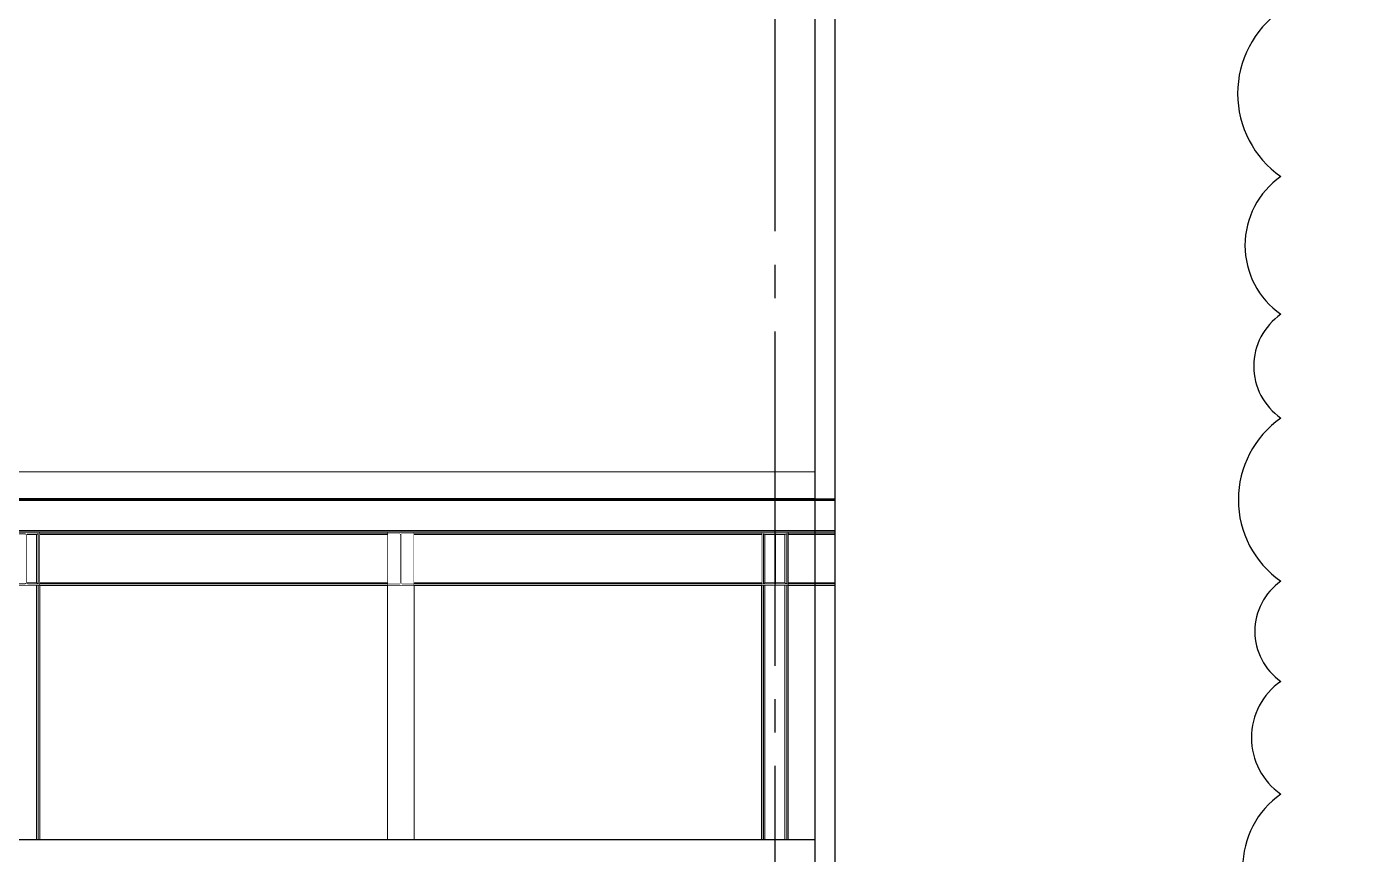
# Model space of a CAD drawing. Extents: x -18489 to 195597, y -1599 to 112111.
# Drawn here: x 22960 to 23951, y 27365 to 27984 of the extents above; entities that cross this region are included whole.
import ezdxf
from ezdxf.xclip import XClip

# ---------------------------------------------------------------- set-up
doc = ezdxf.new("R2010")
doc.units = 0
doc.header["$LTSCALE"] = 100
doc.header["$XCLIPFRAME"] = 2
doc.linetypes.add('188K-SM-07-F10-MECH-CR PIPE-Y2257103$0$X-S-FAB_SL ALL$0$COL-CEN-LIN', pattern=[3.25, 2.5, -0.25, 0.25, -0.25])
doc.linetypes.add('188K-SM-07-F10-MECH-CR PIPE-Y2257103$0$X-S-FAB_SL ALL$0$Wipeout_Contour', pattern=[1, 0, -1])
for name, color, linetype in [('188K-SM-07-F10-MECH-CR PIPE-Y2257103$0$X-S-FAB_SL ALL$0$ASP_1', 1, 'Continuous'), ('188K-SM-07-F10-MECH-CR PIPE-Y2257103$0$X-S-FAB_SL ALL$0$ASP_3', 3, 'Continuous'), ('188K-SM-07-F10-MECH-CR PIPE-Y2257103$0$X-S-FAB_SL ALL$0$CCL', 15, '188K-SM-07-F10-MECH-CR PIPE-Y2257103$0$X-S-FAB_SL ALL$0$COL-CEN-LIN'), ('188K-SM-07-F10-MECH-CR PIPE-Y2257103$0$X-S-FAB_SL ALL$0$Hattch', 7, 'Continuous'), ('188K-SM-07-F10-MECH-CR PIPE-Y2257103$0$X-S-FAB_SL ALL$0$S-BEAM', 7, 'Continuous'), ('188K-SM-07-F10-MECH-CR PIPE-Y2257103$0$X-S-FAB_SL ALL$0$S-COL', 7, 'Continuous'), ('188K-SM-07-F10-MECH-CR PIPE-Y2257103$0$X-S-FAB_SL ALL$0$S-SLAB', 7, 'Continuous'), ('X-N-FAB-L10$0$4', 8, 'Continuous')]:
    doc.layers.add(name, color=color, linetype=linetype)

# ---------------------------------------------------------------- blocks, each defined once
blk = doc.blocks.new('188K-SM-07-F10-MECH-CR PIPE-Y2257103$0$X-S-FAB_SL ALL$0$剖面元素_1337_3', base_point=(23061.26, -8263.06))
at = {"layer": '188K-SM-07-F10-MECH-CR PIPE-Y2257103$0$X-S-FAB_SL ALL$0$S-BEAM', "color": 2, "lineweight": 0}
for p, q in [((46011.26, -6988.06), (46011.26, -6989.36)), ((46031.26, -6988.06), (46011.26, -6988.06)), ((46031.26, -6988.06), (46031.26, -6989.36)), ((46011.26, -7026.76), (46011.26, -7028.06)), ((46031.26, -7028.06), (46011.26, -7028.06)), ((46031.26, -7026.76), (46031.26, -7028.06))]:
    blk.add_line(p, q, dxfattribs=at)
at = {"layer": '188K-SM-07-F10-MECH-CR PIPE-Y2257103$0$X-S-FAB_SL ALL$0$S-BEAM', "color": 2, "lineweight": 0, "flags": 128}
for points in [[(46020.69, -6989.54), (46020.26, -6989.36), (46011.26, -6989.36)], [(46020.69, -6989.54), (46020.86, -6989.96), (46020.86, -7026.16), (46020.69, -7026.59)], [(46021.84, -6989.54), (46021.66, -6989.96), (46021.66, -7026.16), (46021.84, -7026.59)], [(46031.26, -6989.36), (46022.26, -6989.36), (46021.84, -6989.54)], [(46020.69, -7026.59), (46020.26, -7026.76), (46011.26, -7026.76)], [(46021.84, -7026.59), (46022.26, -7026.76), (46031.26, -7026.76)]]:
    blk.add_lwpolyline(points, dxfattribs=at)
blk = doc.blocks.new('188K-SM-07-F10-MECH-CR PIPE-Y2257103$0$X-S-FAB_SL ALL$0$剖面元素_1338_3', base_point=(23061.26, -8263.06))
at = {"layer": '188K-SM-07-F10-MECH-CR PIPE-Y2257103$0$X-S-FAB_SL ALL$0$S-BEAM', "color": 2, "lineweight": 0}
for p, q in [((46291.26, -6988.06), (46291.26, -6989.36)), ((46311.26, -6988.06), (46291.26, -6988.06)), ((46311.26, -6988.06), (46311.26, -6989.36)), ((46291.26, -7026.76), (46291.26, -7028.06)), ((46311.26, -7028.06), (46291.26, -7028.06)), ((46311.26, -7026.76), (46311.26, -7028.06))]:
    blk.add_line(p, q, dxfattribs=at)
at = {"layer": '188K-SM-07-F10-MECH-CR PIPE-Y2257103$0$X-S-FAB_SL ALL$0$S-BEAM', "color": 2, "lineweight": 0, "flags": 128}
for points in [[(46300.69, -6989.54), (46300.26, -6989.36), (46291.26, -6989.36)], [(46300.69, -6989.54), (46300.86, -6989.96), (46300.86, -7026.16), (46300.69, -7026.59)], [(46301.84, -6989.54), (46301.66, -6989.96), (46301.66, -7026.16), (46301.84, -7026.59)], [(46311.26, -6989.36), (46302.26, -6989.36), (46301.84, -6989.54)], [(46300.69, -7026.59), (46300.26, -7026.76), (46291.26, -7026.76)], [(46301.84, -7026.59), (46302.26, -7026.76), (46311.26, -7026.76)]]:
    blk.add_lwpolyline(points, dxfattribs=at)
blk = doc.blocks.new('188K-SM-07-F10-MECH-CR PIPE-Y2257103$0$X-S-FAB_SL ALL$0$剖面元素_1339_3', base_point=(23061.26, -8263.06))
at = {"layer": '188K-SM-07-F10-MECH-CR PIPE-Y2257103$0$X-S-FAB_SL ALL$0$S-BEAM', "color": 2, "lineweight": 0}
for p, q in [((46571.26, -6988.06), (46571.26, -6989.36)), ((46591.26, -6988.06), (46571.26, -6988.06)), ((46591.26, -6988.06), (46591.26, -6989.36)), ((46571.26, -7026.76), (46571.26, -7028.06)), ((46591.26, -7028.06), (46571.26, -7028.06)), ((46591.26, -7026.76), (46591.26, -7028.06))]:
    blk.add_line(p, q, dxfattribs=at)
at = {"layer": '188K-SM-07-F10-MECH-CR PIPE-Y2257103$0$X-S-FAB_SL ALL$0$S-BEAM', "color": 2, "lineweight": 0, "flags": 128}
for points in [[(46580.69, -6989.54), (46580.26, -6989.36), (46571.26, -6989.36)], [(46580.69, -6989.54), (46580.86, -6989.96), (46580.86, -7026.16), (46580.69, -7026.59)], [(46581.84, -6989.54), (46581.66, -6989.96), (46581.66, -7026.16), (46581.84, -7026.59)], [(46591.26, -6989.36), (46582.26, -6989.36), (46581.84, -6989.54)], [(46580.69, -7026.59), (46580.26, -7026.76), (46571.26, -7026.76)], [(46581.84, -7026.59), (46582.26, -7026.76), (46591.26, -7026.76)]]:
    blk.add_lwpolyline(points, dxfattribs=at)
blk = doc.blocks.new('188K-SM-07-F10-MECH-CR PIPE-Y2257103$0$X-S-FAB_SL ALL$0$剖面元素_2081_3', base_point=(23061.26, -8263.06))
at = {"color": 254, "linetype": '188K-SM-07-F10-MECH-CR PIPE-Y2257103$0$X-S-FAB_SL ALL$0$Wipeout_Contour', "lineweight": 0, "ltscale": 188384.78883}
blk.add_wipeout([(46571.26, -7026.76), (46572.46, -7026.76), (46572.46, -6989.36), (46571.26, -6989.36)], dxfattribs=at).dxf.layer = '188K-SM-07-F10-MECH-CR PIPE-Y2257103$0$X-S-FAB_SL ALL$0$Hattch'
at = {"color": 254, "linetype": '188K-SM-07-F10-MECH-CR PIPE-Y2257103$0$X-S-FAB_SL ALL$0$Wipeout_Contour', "lineweight": 0, "ltscale": 188459.151943}
blk.add_wipeout([(46590.06, -6989.36), (46590.06, -7026.76), (46591.26, -7026.76), (46591.26, -6989.36)], dxfattribs=at).dxf.layer = '188K-SM-07-F10-MECH-CR PIPE-Y2257103$0$X-S-FAB_SL ALL$0$Hattch'
at = {"color": 254, "linetype": '188K-SM-07-F10-MECH-CR PIPE-Y2257103$0$X-S-FAB_SL ALL$0$Wipeout_Contour', "lineweight": 0, "ltscale": 188454.147603}
blk.add_wipeout([(46572.46, -7028.06), (46571.26, -7028.06), (46571.26, -7218.06), (46572.46, -7218.06)], dxfattribs=at).dxf.layer = '188K-SM-07-F10-MECH-CR PIPE-Y2257103$0$X-S-FAB_SL ALL$0$Hattch'
at = {"color": 254, "linetype": '188K-SM-07-F10-MECH-CR PIPE-Y2257103$0$X-S-FAB_SL ALL$0$Wipeout_Contour', "lineweight": 0, "ltscale": 188528.483364}
blk.add_wipeout([(46590.06, -7028.06), (46590.06, -7218.06), (46591.26, -7218.06), (46591.26, -7028.06)], dxfattribs=at).dxf.layer = '188K-SM-07-F10-MECH-CR PIPE-Y2257103$0$X-S-FAB_SL ALL$0$Hattch'
at = {"color": 254, "linetype": '188K-SM-07-F10-MECH-CR PIPE-Y2257103$0$X-S-FAB_SL ALL$0$Wipeout_Contour', "lineweight": 0, "ltscale": 188456.434182}
blk.add_wipeout([(46589.89, -7026.76), (46590.06, -7026.76), (46590.06, -6989.36), (46589.89, -6989.36)], dxfattribs=at).dxf.layer = '188K-SM-07-F10-MECH-CR PIPE-Y2257103$0$X-S-FAB_SL ALL$0$Hattch'
at = {"color": 254, "linetype": '188K-SM-07-F10-MECH-CR PIPE-Y2257103$0$X-S-FAB_SL ALL$0$Wipeout_Contour', "lineweight": 0, "ltscale": 188525.766602}
blk.add_wipeout([(46590.06, -7028.06), (46589.89, -7028.06), (46589.89, -7218.06), (46590.06, -7218.06)], dxfattribs=at).dxf.layer = '188K-SM-07-F10-MECH-CR PIPE-Y2257103$0$X-S-FAB_SL ALL$0$Hattch'
at = {"color": 254, "linetype": '188K-SM-07-F10-MECH-CR PIPE-Y2257103$0$X-S-FAB_SL ALL$0$Wipeout_Contour', "lineweight": 0, "ltscale": 188524.481533}
blk.add_wipeout([(46589.41, -7218.06), (46589.89, -7218.06), (46589.89, -7028.06), (46589.41, -7028.06)], dxfattribs=at).dxf.layer = '188K-SM-07-F10-MECH-CR PIPE-Y2257103$0$X-S-FAB_SL ALL$0$Hattch'
at = {"color": 254, "linetype": '188K-SM-07-F10-MECH-CR PIPE-Y2257103$0$X-S-FAB_SL ALL$0$Wipeout_Contour', "lineweight": 0, "ltscale": 376910.403167}
blk.add_wipeout([(46589.42, -6989.54), (46589.41, -6989.54), (46589.41, -7026.58), (46589.42, -7026.59), (46589.84, -7026.76), (46589.89, -7026.76), (46589.89, -6989.36), (46589.84, -6989.36)], dxfattribs=at).dxf.layer = '188K-SM-07-F10-MECH-CR PIPE-Y2257103$0$X-S-FAB_SL ALL$0$Hattch'
at = {"color": 254, "linetype": '188K-SM-07-F10-MECH-CR PIPE-Y2257103$0$X-S-FAB_SL ALL$0$Wipeout_Contour', "lineweight": 0, "ltscale": 188452.921429}
blk.add_wipeout([(46588.76, -7026.16), (46589.41, -7026.58), (46589.41, -6989.54), (46588.76, -6989.96)], dxfattribs=at).dxf.layer = '188K-SM-07-F10-MECH-CR PIPE-Y2257103$0$X-S-FAB_SL ALL$0$Hattch'
at = {"color": 254, "linetype": '188K-SM-07-F10-MECH-CR PIPE-Y2257103$0$X-S-FAB_SL ALL$0$Wipeout_Contour', "lineweight": 0, "ltscale": 188522.255739}
blk.add_wipeout([(46589.41, -7028.06), (46588.76, -7028.06), (46588.76, -7218.06), (46589.41, -7218.06)], dxfattribs=at).dxf.layer = '188K-SM-07-F10-MECH-CR PIPE-Y2257103$0$X-S-FAB_SL ALL$0$Hattch'
at = {"color": 254, "linetype": '188K-SM-07-F10-MECH-CR PIPE-Y2257103$0$X-S-FAB_SL ALL$0$Wipeout_Contour', "lineweight": 0, "ltscale": 188491.31549}
blk.add_wipeout([(46573.76, -7028.06), (46573.76, -7218.06), (46588.76, -7218.06), (46588.76, -7028.06)], dxfattribs=at).dxf.layer = '188K-SM-07-F10-MECH-CR PIPE-Y2257103$0$X-S-FAB_SL ALL$0$Hattch'
at = {"color": 254, "linetype": '188K-SM-07-F10-MECH-CR PIPE-Y2257103$0$X-S-FAB_SL ALL$0$Wipeout_Contour', "lineweight": 0, "ltscale": 188406.345268}
blk.add_wipeout([(46573.76, -6989.96), (46573.76, -7026.16), (46580.86, -7026.16), (46580.86, -6989.96)], dxfattribs=at).dxf.layer = '188K-SM-07-F10-MECH-CR PIPE-Y2257103$0$X-S-FAB_SL ALL$0$Hattch'
at = {"color": 254, "linetype": '188K-SM-07-F10-MECH-CR PIPE-Y2257103$0$X-S-FAB_SL ALL$0$Wipeout_Contour', "lineweight": 0, "ltscale": 188437.593589}
blk.add_wipeout([(46588.76, -6989.96), (46581.66, -6989.96), (46581.66, -7026.16), (46588.76, -7026.16)], dxfattribs=at).dxf.layer = '188K-SM-07-F10-MECH-CR PIPE-Y2257103$0$X-S-FAB_SL ALL$0$Hattch'
at = {"color": 254, "linetype": '188K-SM-07-F10-MECH-CR PIPE-Y2257103$0$X-S-FAB_SL ALL$0$Wipeout_Contour', "lineweight": 0, "ltscale": 188460.375168}
blk.add_wipeout([(46573.11, -7218.06), (46573.76, -7218.06), (46573.76, -7028.06), (46573.11, -7028.06)], dxfattribs=at).dxf.layer = '188K-SM-07-F10-MECH-CR PIPE-Y2257103$0$X-S-FAB_SL ALL$0$Hattch'
at = {"layer": '188K-SM-07-F10-MECH-CR PIPE-Y2257103$0$X-S-FAB_SL ALL$0$S-COL', "color": 8, "lineweight": 0}
for p, q in [((46588.76, -7026.16), (46588.76, -6989.96)), ((46590.06, -7026.76), (46590.06, -6989.36)), ((46591.26, -7026.76), (46591.26, -6989.36)), ((46588.76, -7218.06), (46588.76, -7028.06)), ((46590.06, -7218.06), (46590.06, -7028.06)), ((46591.26, -7218.06), (46591.26, -7028.06))]:
    blk.add_line(p, q, dxfattribs=at)
at = {"color": 254, "linetype": '188K-SM-07-F10-MECH-CR PIPE-Y2257103$0$X-S-FAB_SL ALL$0$Wipeout_Contour', "lineweight": 0, "ltscale": 188391.018089}
blk.add_wipeout([(46573.11, -7026.58), (46573.76, -7026.16), (46573.76, -6989.96), (46573.11, -6989.54)], dxfattribs=at).dxf.layer = '188K-SM-07-F10-MECH-CR PIPE-Y2257103$0$X-S-FAB_SL ALL$0$Hattch'
at = {"color": 254, "linetype": '188K-SM-07-F10-MECH-CR PIPE-Y2257103$0$X-S-FAB_SL ALL$0$Wipeout_Contour', "lineweight": 0, "ltscale": 188458.14939}
blk.add_wipeout([(46572.64, -7028.06), (46572.64, -7218.06), (46573.11, -7218.06), (46573.11, -7028.06)], dxfattribs=at).dxf.layer = '188K-SM-07-F10-MECH-CR PIPE-Y2257103$0$X-S-FAB_SL ALL$0$Hattch'
at = {"color": 254, "linetype": '188K-SM-07-F10-MECH-CR PIPE-Y2257103$0$X-S-FAB_SL ALL$0$Wipeout_Contour', "lineweight": 0, "ltscale": 376777.479038}
blk.add_wipeout([(46572.64, -7026.76), (46572.69, -7026.76), (46573.11, -7026.59), (46573.11, -7026.58), (46573.11, -6989.54), (46573.11, -6989.54), (46572.69, -6989.36), (46572.64, -6989.36)], dxfattribs=at).dxf.layer = '188K-SM-07-F10-MECH-CR PIPE-Y2257103$0$X-S-FAB_SL ALL$0$Hattch'
at = {"color": 254, "linetype": '188K-SM-07-F10-MECH-CR PIPE-Y2257103$0$X-S-FAB_SL ALL$0$Wipeout_Contour', "lineweight": 0, "ltscale": 188456.864339}
blk.add_wipeout([(46572.46, -7218.06), (46572.64, -7218.06), (46572.64, -7028.06), (46572.46, -7028.06)], dxfattribs=at).dxf.layer = '188K-SM-07-F10-MECH-CR PIPE-Y2257103$0$X-S-FAB_SL ALL$0$Hattch'
at = {"color": 254, "linetype": '188K-SM-07-F10-MECH-CR PIPE-Y2257103$0$X-S-FAB_SL ALL$0$Wipeout_Contour', "lineweight": 0, "ltscale": 188387.506567}
blk.add_wipeout([(46572.64, -6989.36), (46572.46, -6989.36), (46572.46, -7026.76), (46572.64, -7026.76)], dxfattribs=at).dxf.layer = '188K-SM-07-F10-MECH-CR PIPE-Y2257103$0$X-S-FAB_SL ALL$0$Hattch'
at = {"layer": '188K-SM-07-F10-MECH-CR PIPE-Y2257103$0$X-S-FAB_SL ALL$0$S-COL', "color": 8, "lineweight": 0}
for p, q in [((46571.26, -7026.76), (46571.26, -6989.36)), ((46572.46, -7026.76), (46572.46, -6989.36)), ((46573.76, -7026.16), (46573.76, -6989.96)), ((46571.26, -7218.06), (46571.26, -7028.06)), ((46572.46, -7218.06), (46572.46, -7028.06)), ((46573.76, -7218.06), (46573.76, -7028.06))]:
    blk.add_line(p, q, dxfattribs=at)
blk = doc.blocks.new('188K-SM-07-F10-MECH-CR PIPE-Y2257103$0$X-S-FAB_SL ALL$0$剖面元素_2083_3', base_point=(23061.26, -8263.06))
at = {"color": 254, "linetype": '188K-SM-07-F10-MECH-CR PIPE-Y2257103$0$X-S-FAB_SL ALL$0$Wipeout_Contour', "lineweight": 0, "ltscale": 186170.025683}
blk.add_wipeout([(46011.26, -6989.36), (46011.26, -7026.76), (46012.46, -7026.76), (46012.46, -6989.36)], dxfattribs=at).dxf.layer = '188K-SM-07-F10-MECH-CR PIPE-Y2257103$0$X-S-FAB_SL ALL$0$Hattch'
at = {"color": 254, "linetype": '188K-SM-07-F10-MECH-CR PIPE-Y2257103$0$X-S-FAB_SL ALL$0$Wipeout_Contour', "lineweight": 0, "ltscale": 186244.368654}
blk.add_wipeout([(46030.06, -6989.36), (46030.06, -7026.76), (46031.26, -7026.76), (46031.26, -6989.36)], dxfattribs=at).dxf.layer = '188K-SM-07-F10-MECH-CR PIPE-Y2257103$0$X-S-FAB_SL ALL$0$Hattch'
at = {"color": 254, "linetype": '188K-SM-07-F10-MECH-CR PIPE-Y2257103$0$X-S-FAB_SL ALL$0$Wipeout_Contour', "lineweight": 0, "ltscale": 186240.209071}
blk.add_wipeout([(46011.26, -7028.06), (46011.26, -7218.06), (46012.46, -7218.06), (46012.46, -7028.06)], dxfattribs=at).dxf.layer = '188K-SM-07-F10-MECH-CR PIPE-Y2257103$0$X-S-FAB_SL ALL$0$Hattch'
at = {"color": 254, "linetype": '188K-SM-07-F10-MECH-CR PIPE-Y2257103$0$X-S-FAB_SL ALL$0$Wipeout_Contour', "lineweight": 0, "ltscale": 186314.524044}
blk.add_wipeout([(46030.06, -7028.06), (46030.06, -7218.06), (46031.26, -7218.06), (46031.26, -7028.06)], dxfattribs=at).dxf.layer = '188K-SM-07-F10-MECH-CR PIPE-Y2257103$0$X-S-FAB_SL ALL$0$Hattch'
at = {"color": 254, "linetype": '188K-SM-07-F10-MECH-CR PIPE-Y2257103$0$X-S-FAB_SL ALL$0$Wipeout_Contour', "lineweight": 0, "ltscale": 186241.651628}
blk.add_wipeout([(46029.89, -7026.76), (46030.06, -7026.76), (46030.06, -6989.36), (46029.89, -6989.36)], dxfattribs=at).dxf.layer = '188K-SM-07-F10-MECH-CR PIPE-Y2257103$0$X-S-FAB_SL ALL$0$Hattch'
at = {"color": 254, "linetype": '188K-SM-07-F10-MECH-CR PIPE-Y2257103$0$X-S-FAB_SL ALL$0$Wipeout_Contour', "lineweight": 0, "ltscale": 186311.808041}
blk.add_wipeout([(46030.06, -7028.06), (46029.89, -7028.06), (46029.89, -7218.06), (46030.06, -7218.06)], dxfattribs=at).dxf.layer = '188K-SM-07-F10-MECH-CR PIPE-Y2257103$0$X-S-FAB_SL ALL$0$Hattch'
at = {"color": 254, "linetype": '188K-SM-07-F10-MECH-CR PIPE-Y2257103$0$X-S-FAB_SL ALL$0$Wipeout_Contour', "lineweight": 0, "ltscale": 372480.838749}
blk.add_wipeout([(46029.41, -7026.58), (46029.42, -7026.59), (46029.84, -7026.76), (46029.89, -7026.76), (46029.89, -6989.36), (46029.84, -6989.36), (46029.42, -6989.54), (46029.41, -6989.54)], dxfattribs=at).dxf.layer = '188K-SM-07-F10-MECH-CR PIPE-Y2257103$0$X-S-FAB_SL ALL$0$Hattch'
at = {"color": 254, "linetype": '188K-SM-07-F10-MECH-CR PIPE-Y2257103$0$X-S-FAB_SL ALL$0$Wipeout_Contour', "lineweight": 0, "ltscale": 186310.523332}
blk.add_wipeout([(46029.41, -7218.06), (46029.89, -7218.06), (46029.89, -7028.06), (46029.41, -7028.06)], dxfattribs=at).dxf.layer = '188K-SM-07-F10-MECH-CR PIPE-Y2257103$0$X-S-FAB_SL ALL$0$Hattch'
at = {"color": 254, "linetype": '188K-SM-07-F10-MECH-CR PIPE-Y2257103$0$X-S-FAB_SL ALL$0$Wipeout_Contour', "lineweight": 0, "ltscale": 186238.139819}
blk.add_wipeout([(46029.41, -6989.54), (46028.76, -6989.96), (46028.76, -7026.16), (46029.41, -7026.58)], dxfattribs=at).dxf.layer = '188K-SM-07-F10-MECH-CR PIPE-Y2257103$0$X-S-FAB_SL ALL$0$Hattch'
at = {"color": 254, "linetype": '188K-SM-07-F10-MECH-CR PIPE-Y2257103$0$X-S-FAB_SL ALL$0$Wipeout_Contour', "lineweight": 0, "ltscale": 186308.29816}
blk.add_wipeout([(46029.41, -7028.06), (46028.76, -7028.06), (46028.76, -7218.06), (46029.41, -7218.06)], dxfattribs=at).dxf.layer = '188K-SM-07-F10-MECH-CR PIPE-Y2257103$0$X-S-FAB_SL ALL$0$Hattch'
at = {"color": 254, "linetype": '188K-SM-07-F10-MECH-CR PIPE-Y2257103$0$X-S-FAB_SL ALL$0$Wipeout_Contour', "lineweight": 0, "ltscale": 186277.366564}
blk.add_wipeout([(46013.76, -7218.06), (46028.76, -7218.06), (46028.76, -7028.06), (46013.76, -7028.06)], dxfattribs=at).dxf.layer = '188K-SM-07-F10-MECH-CR PIPE-Y2257103$0$X-S-FAB_SL ALL$0$Hattch'
at = {"color": 254, "linetype": '188K-SM-07-F10-MECH-CR PIPE-Y2257103$0$X-S-FAB_SL ALL$0$Wipeout_Contour', "lineweight": 0, "ltscale": 186191.576269}
blk.add_wipeout([(46013.76, -6989.96), (46013.76, -7026.16), (46020.86, -7026.16), (46020.86, -6989.96)], dxfattribs=at).dxf.layer = '188K-SM-07-F10-MECH-CR PIPE-Y2257103$0$X-S-FAB_SL ALL$0$Hattch'
at = {"color": 254, "linetype": '188K-SM-07-F10-MECH-CR PIPE-Y2257103$0$X-S-FAB_SL ALL$0$Wipeout_Contour', "lineweight": 0, "ltscale": 186222.816126}
blk.add_wipeout([(46028.76, -6989.96), (46021.66, -6989.96), (46021.66, -7026.16), (46028.76, -7026.16)], dxfattribs=at).dxf.layer = '188K-SM-07-F10-MECH-CR PIPE-Y2257103$0$X-S-FAB_SL ALL$0$Hattch'
at = {"color": 254, "linetype": '188K-SM-07-F10-MECH-CR PIPE-Y2257103$0$X-S-FAB_SL ALL$0$Wipeout_Contour', "lineweight": 0, "ltscale": 186246.434894}
blk.add_wipeout([(46013.76, -7028.06), (46013.11, -7028.06), (46013.11, -7218.06), (46013.76, -7218.06)], dxfattribs=at).dxf.layer = '188K-SM-07-F10-MECH-CR PIPE-Y2257103$0$X-S-FAB_SL ALL$0$Hattch'
at = {"layer": '188K-SM-07-F10-MECH-CR PIPE-Y2257103$0$X-S-FAB_SL ALL$0$S-COL', "color": 8, "lineweight": 0}
for p, q in [((46028.76, -7026.16), (46028.76, -6989.96)), ((46030.06, -7026.76), (46030.06, -6989.36)), ((46031.26, -7026.76), (46031.26, -6989.36)), ((46028.76, -7218.06), (46028.76, -7028.06)), ((46030.06, -7218.06), (46030.06, -7028.06)), ((46031.26, -7218.06), (46031.26, -7028.06))]:
    blk.add_line(p, q, dxfattribs=at)
at = {"color": 254, "linetype": '188K-SM-07-F10-MECH-CR PIPE-Y2257103$0$X-S-FAB_SL ALL$0$Wipeout_Contour', "lineweight": 0, "ltscale": 186176.253246}
blk.add_wipeout([(46013.76, -6989.96), (46013.11, -6989.54), (46013.11, -7026.58), (46013.76, -7026.16)], dxfattribs=at).dxf.layer = '188K-SM-07-F10-MECH-CR PIPE-Y2257103$0$X-S-FAB_SL ALL$0$Hattch'
at = {"color": 254, "linetype": '188K-SM-07-F10-MECH-CR PIPE-Y2257103$0$X-S-FAB_SL ALL$0$Wipeout_Contour', "lineweight": 0, "ltscale": 186244.209738}
blk.add_wipeout([(46012.64, -7218.06), (46013.11, -7218.06), (46013.11, -7028.06), (46012.64, -7028.06)], dxfattribs=at).dxf.layer = '188K-SM-07-F10-MECH-CR PIPE-Y2257103$0$X-S-FAB_SL ALL$0$Hattch'
at = {"color": 254, "linetype": '188K-SM-07-F10-MECH-CR PIPE-Y2257103$0$X-S-FAB_SL ALL$0$Wipeout_Contour', "lineweight": 0, "ltscale": 372347.950604}
blk.add_wipeout([(46012.64, -7026.76), (46012.69, -7026.76), (46013.11, -7026.59), (46013.11, -7026.58), (46013.11, -6989.54), (46013.11, -6989.54), (46012.69, -6989.36), (46012.64, -6989.36)], dxfattribs=at).dxf.layer = '188K-SM-07-F10-MECH-CR PIPE-Y2257103$0$X-S-FAB_SL ALL$0$Hattch'
at = {"color": 254, "linetype": '188K-SM-07-F10-MECH-CR PIPE-Y2257103$0$X-S-FAB_SL ALL$0$Wipeout_Contour', "lineweight": 0, "ltscale": 186172.742683}
blk.add_wipeout([(46012.46, -7026.76), (46012.64, -7026.76), (46012.64, -6989.36), (46012.46, -6989.36)], dxfattribs=at).dxf.layer = '188K-SM-07-F10-MECH-CR PIPE-Y2257103$0$X-S-FAB_SL ALL$0$Hattch'
at = {"color": 254, "linetype": '188K-SM-07-F10-MECH-CR PIPE-Y2257103$0$X-S-FAB_SL ALL$0$Wipeout_Contour', "lineweight": 0, "ltscale": 186242.925047}
blk.add_wipeout([(46012.64, -7028.06), (46012.46, -7028.06), (46012.46, -7218.06), (46012.64, -7218.06)], dxfattribs=at).dxf.layer = '188K-SM-07-F10-MECH-CR PIPE-Y2257103$0$X-S-FAB_SL ALL$0$Hattch'
at = {"layer": '188K-SM-07-F10-MECH-CR PIPE-Y2257103$0$X-S-FAB_SL ALL$0$S-COL', "color": 8, "lineweight": 0}
for p, q in [((46011.26, -7026.76), (46011.26, -6989.36)), ((46012.46, -7026.76), (46012.46, -6989.36)), ((46013.76, -7026.16), (46013.76, -6989.96)), ((46011.26, -7218.06), (46011.26, -7028.06)), ((46012.46, -7218.06), (46012.46, -7028.06)), ((46013.76, -7218.06), (46013.76, -7028.06))]:
    blk.add_line(p, q, dxfattribs=at)
blk = doc.blocks.new('188K-SM-07-F10-MECH-CR PIPE-Y2257103$0$X-S-FAB_SL ALL$0$剖面元素_2084_3', base_point=(23061.26, -8263.06))
at = {"color": 254, "linetype": '188K-SM-07-F10-MECH-CR PIPE-Y2257103$0$X-S-FAB_SL ALL$0$Wipeout_Contour', "lineweight": 0, "ltscale": 374603.518104}
blk.add_wipeout([(46291.26, -7026.76), (46300.26, -7026.76), (46300.69, -7026.59), (46300.86, -7026.16), (46300.86, -6989.96), (46300.69, -6989.54), (46300.26, -6989.36), (46291.26, -6989.36)], dxfattribs=at).dxf.layer = '188K-SM-07-F10-MECH-CR PIPE-Y2257103$0$X-S-FAB_SL ALL$0$Hattch'
at = {"color": 254, "linetype": '188K-SM-07-F10-MECH-CR PIPE-Y2257103$0$X-S-FAB_SL ALL$0$Wipeout_Contour', "lineweight": 0, "ltscale": 187384.263693}
blk.add_wipeout([(46291.26, -7218.06), (46311.26, -7218.06), (46311.26, -7028.06), (46291.26, -7028.06)], dxfattribs=at).dxf.layer = '188K-SM-07-F10-MECH-CR PIPE-Y2257103$0$X-S-FAB_SL ALL$0$Hattch'
at = {"layer": '188K-SM-07-F10-MECH-CR PIPE-Y2257103$0$X-S-FAB_SL ALL$0$S-COL', "color": 8, "lineweight": 0}
for p, q in [((46291.26, -7026.76), (46291.26, -6989.36)), ((46291.26, -7218.06), (46291.26, -7028.06))]:
    blk.add_line(p, q, dxfattribs=at)
at = {"color": 254, "linetype": '188K-SM-07-F10-MECH-CR PIPE-Y2257103$0$X-S-FAB_SL ALL$0$Wipeout_Contour', "lineweight": 0, "ltscale": 374654.516952}
blk.add_wipeout([(46301.66, -7026.16), (46301.84, -7026.59), (46302.26, -7026.76), (46311.26, -7026.76), (46311.26, -6989.36), (46302.26, -6989.36), (46301.84, -6989.54), (46301.66, -6989.96)], dxfattribs=at).dxf.layer = '188K-SM-07-F10-MECH-CR PIPE-Y2257103$0$X-S-FAB_SL ALL$0$Hattch'
at = {"layer": '188K-SM-07-F10-MECH-CR PIPE-Y2257103$0$X-S-FAB_SL ALL$0$S-COL', "color": 8, "lineweight": 0}
for p, q in [((46311.26, -7026.76), (46311.26, -6989.36)), ((46311.26, -7218.06), (46311.26, -7028.06))]:
    blk.add_line(p, q, dxfattribs=at)
blk = doc.blocks.new('188K-SM-07-F10-MECH-CR PIPE-Y2257103$0$X-S-FAB_SL ALL$0$A$C2e9ab586')
at = {"layer": '188K-SM-07-F10-MECH-CR PIPE-Y2257103$0$X-S-FAB_SL ALL$0$S-SLAB', "color": 15, "lineweight": 0}
for p, q in [((-4556.39, 1605), (-10511.39, 1605)), ((-4556.39, 1585), (-10511.39, 1585))]:
    blk.add_line(p, q, dxfattribs=at)
at = {"layer": '188K-SM-07-F10-MECH-CR PIPE-Y2257103$0$X-S-FAB_SL ALL$0$S-BEAM', "lineweight": 0}
for name in ['188K-SM-07-F10-MECH-CR PIPE-Y2257103$0$X-S-FAB_SL ALL$0$剖面元素_1337_3', '188K-SM-07-F10-MECH-CR PIPE-Y2257103$0$X-S-FAB_SL ALL$0$剖面元素_1338_3', '188K-SM-07-F10-MECH-CR PIPE-Y2257103$0$X-S-FAB_SL ALL$0$剖面元素_1339_3']:
    blk.add_blockref(name, (-28106.39, 285), dxfattribs=at)
at = {"layer": '188K-SM-07-F10-MECH-CR PIPE-Y2257103$0$X-S-FAB_SL ALL$0$S-COL', "lineweight": 0}
for name in ['188K-SM-07-F10-MECH-CR PIPE-Y2257103$0$X-S-FAB_SL ALL$0$剖面元素_2083_3', '188K-SM-07-F10-MECH-CR PIPE-Y2257103$0$X-S-FAB_SL ALL$0$剖面元素_2084_3', '188K-SM-07-F10-MECH-CR PIPE-Y2257103$0$X-S-FAB_SL ALL$0$剖面元素_2081_3']:
    blk.add_blockref(name, (-28106.39, 285), dxfattribs=at)
at = {"color": 254, "linetype": '188K-SM-07-F10-MECH-CR PIPE-Y2257103$0$X-S-FAB_SL ALL$0$Wipeout_Contour', "lineweight": 0, "ltscale": 187476.253065}
blk.add_wipeout([(-5846.89, 1583.7), (-3791.39, 1583.7), (-3791.39, 1583.91), (-5846.89, 1583.91)], dxfattribs=at).dxf.layer = '188K-SM-07-F10-MECH-CR PIPE-Y2257103$0$X-S-FAB_SL ALL$0$Hattch'
at = {"color": 254, "linetype": '188K-SM-07-F10-MECH-CR PIPE-Y2257103$0$X-S-FAB_SL ALL$0$Wipeout_Contour', "lineweight": 0, "ltscale": 187476.163869}
blk.add_wipeout([(-5846.89, 1583.91), (-3791.39, 1583.91), (-3791.39, 1584), (-5846.89, 1584)], dxfattribs=at).dxf.layer = '188K-SM-07-F10-MECH-CR PIPE-Y2257103$0$X-S-FAB_SL ALL$0$Hattch'
at = {"color": 254, "linetype": '188K-SM-07-F10-MECH-CR PIPE-Y2257103$0$X-S-FAB_SL ALL$0$Wipeout_Contour', "lineweight": 0, "ltscale": 186214.084782}
blk.add_wipeout([(-5145.39, 1558.7), (-5145.81, 1558.52), (-5138.23, 1558.52), (-5137.81, 1558.7)], dxfattribs=at).dxf.layer = '188K-SM-07-F10-MECH-CR PIPE-Y2257103$0$X-S-FAB_SL ALL$0$Hattch'
at = {"color": 254, "linetype": '188K-SM-07-F10-MECH-CR PIPE-Y2257103$0$X-S-FAB_SL ALL$0$Wipeout_Contour', "lineweight": 0, "ltscale": 187857.128781}
blk.add_wipeout([(-4856.39, 1558.7), (-4856.39, 1558.52), (-4596.39, 1558.52), (-4596.39, 1558.7)], dxfattribs=at).dxf.layer = '188K-SM-07-F10-MECH-CR PIPE-Y2257103$0$X-S-FAB_SL ALL$0$Hattch'
at = {"color": 254, "linetype": '188K-SM-07-F10-MECH-CR PIPE-Y2257103$0$X-S-FAB_SL ALL$0$Wipeout_Contour', "lineweight": 0, "ltscale": 186236.498065}
blk.add_wipeout([(-5138.23, 1521.48), (-5145.81, 1521.48), (-5145.39, 1521.3), (-5137.81, 1521.3)], dxfattribs=at).dxf.layer = '188K-SM-07-F10-MECH-CR PIPE-Y2257103$0$X-S-FAB_SL ALL$0$Hattch'
at = {"color": 254, "linetype": '188K-SM-07-F10-MECH-CR PIPE-Y2257103$0$X-S-FAB_SL ALL$0$Wipeout_Contour', "lineweight": 0, "ltscale": 188451.144478}
blk.add_wipeout([(-4585.81, 1521.48), (-4585.39, 1521.3), (-4577.81, 1521.3), (-4578.23, 1521.48)], dxfattribs=at).dxf.layer = '188K-SM-07-F10-MECH-CR PIPE-Y2257103$0$X-S-FAB_SL ALL$0$Hattch'
at = {"layer": '188K-SM-07-F10-MECH-CR PIPE-Y2257103$0$X-S-FAB_SL ALL$0$ASP_1'}
for p, q in [((-4556.39, 1584.8), (-5846.89, 1584.8)), ((-5846.89, 1584), (-4556.39, 1583.7))]:
    blk.add_line(p, q, dxfattribs=at)
at = {"layer": '188K-SM-07-F10-MECH-CR PIPE-Y2257103$0$X-S-FAB_SL ALL$0$ASP_3'}
for p, q in [((-4541.39, 1585), (-4541.39, 2180)), ((-4556.39, 1585), (-4556.39, 2025))]:
    blk.add_line(p, q, dxfattribs=at)
at = {"layer": '188K-SM-07-F10-MECH-CR PIPE-Y2257103$0$X-S-FAB_SL ALL$0$S-BEAM', "color": 8, "lineweight": 0}
for p, q in [((-5846.89, 1584.8), (-4541.39, 1584.8)), ((-5846.89, 1584), (-4541.39, 1584)), ((-5846.89, 1583.7), (-4541.39, 1583.7))]:
    blk.add_line(p, q, dxfattribs=at)
at = {"color": 254, "linetype": '188K-SM-07-F10-MECH-CR PIPE-Y2257103$0$X-S-FAB_SL ALL$0$Wipeout_Contour', "lineweight": 0, "ltscale": 232769.169599}
blk.add_wipeout([(-5138.89, 1558.1), (-5138.24, 1558.52), (-5138.23, 1558.52), (-5145.81, 1558.52), (-5145.99, 1558.1)], dxfattribs=at).dxf.layer = '188K-SM-07-F10-MECH-CR PIPE-Y2257103$0$X-S-FAB_SL ALL$0$Hattch'
at = {"color": 254, "linetype": '188K-SM-07-F10-MECH-CR PIPE-Y2257103$0$X-S-FAB_SL ALL$0$Wipeout_Contour', "lineweight": 0, "ltscale": 187857.307378}
blk.add_wipeout([(-4856.39, 1558.1), (-4596.39, 1558.1), (-4596.39, 1558.52), (-4856.39, 1558.52)], dxfattribs=at).dxf.layer = '188K-SM-07-F10-MECH-CR PIPE-Y2257103$0$X-S-FAB_SL ALL$0$Hattch'
at = {"color": 254, "linetype": '188K-SM-07-F10-MECH-CR PIPE-Y2257103$0$X-S-FAB_SL ALL$0$Wipeout_Contour', "lineweight": 0, "ltscale": 232796.944996}
blk.add_wipeout([(-5138.24, 1521.48), (-5138.89, 1521.9), (-5145.99, 1521.9), (-5145.81, 1521.48), (-5138.23, 1521.48)], dxfattribs=at).dxf.layer = '188K-SM-07-F10-MECH-CR PIPE-Y2257103$0$X-S-FAB_SL ALL$0$Hattch'
at = {"color": 254, "linetype": '188K-SM-07-F10-MECH-CR PIPE-Y2257103$0$X-S-FAB_SL ALL$0$Wipeout_Contour', "lineweight": 0, "ltscale": 235565.254825}
blk.add_wipeout([(-4578.24, 1521.48), (-4578.89, 1521.9), (-4585.99, 1521.9), (-4585.81, 1521.48), (-4578.23, 1521.48)], dxfattribs=at).dxf.layer = '188K-SM-07-F10-MECH-CR PIPE-Y2257103$0$X-S-FAB_SL ALL$0$Hattch'
at = {"layer": '188K-SM-07-F10-MECH-CR PIPE-Y2257103$0$X-S-FAB_SL ALL$0$S-BEAM', "color": 8, "lineweight": 0}
for p, q in [((-4578.24, 1521.48), (-4578.89, 1521.9)), ((-4577.81, 1521.3), (-4578.23, 1521.48)), ((-4541.39, 1521.9), (-4576.39, 1521.9)), ((-4541.39, 1521.3), (-4576.39, 1521.3)), ((-4541.39, 1520), (-4576.39, 1520))]:
    blk.add_line(p, q, dxfattribs=at)
at = {"color": 254, "linetype": '188K-SM-07-F10-MECH-CR PIPE-Y2257103$0$X-S-FAB_SL ALL$0$Wipeout_Contour', "lineweight": 0, "ltscale": 187868.236832}
blk.add_wipeout([(-4596.39, 1558.1), (-4856.39, 1558.1), (-4856.39, 1521.9), (-4596.39, 1521.9)], dxfattribs=at).dxf.layer = '188K-SM-07-F10-MECH-CR PIPE-Y2257103$0$X-S-FAB_SL ALL$0$Hattch'
at = {"color": 254, "linetype": '188K-SM-07-F10-MECH-CR PIPE-Y2257103$0$X-S-FAB_SL ALL$0$Wipeout_Contour', "lineweight": 0, "ltscale": 186772.469649}
blk.add_wipeout([(-4876.39, 1520), (-4876.39, 1521.3), (-5136.39, 1521.3), (-5136.39, 1520)], dxfattribs=at).dxf.layer = '188K-SM-07-F10-MECH-CR PIPE-Y2257103$0$X-S-FAB_SL ALL$0$Hattch'
at = {"color": 254, "linetype": '188K-SM-07-F10-MECH-CR PIPE-Y2257103$0$X-S-FAB_SL ALL$0$Wipeout_Contour', "lineweight": 0, "ltscale": 187856.689566}
blk.add_wipeout([(-4596.39, 1558.7), (-4596.39, 1560), (-4856.39, 1560), (-4856.39, 1558.7)], dxfattribs=at).dxf.layer = '188K-SM-07-F10-MECH-CR PIPE-Y2257103$0$X-S-FAB_SL ALL$0$Hattch'
at = {"color": 254, "linetype": '188K-SM-07-F10-MECH-CR PIPE-Y2257103$0$X-S-FAB_SL ALL$0$Wipeout_Contour', "lineweight": 0, "ltscale": 186772.025442}
blk.add_wipeout([(-4876.39, 1521.48), (-5136.39, 1521.48), (-5136.39, 1521.3), (-4876.39, 1521.3)], dxfattribs=at).dxf.layer = '188K-SM-07-F10-MECH-CR PIPE-Y2257103$0$X-S-FAB_SL ALL$0$Hattch'
at = {"color": 254, "linetype": '188K-SM-07-F10-MECH-CR PIPE-Y2257103$0$X-S-FAB_SL ALL$0$Wipeout_Contour', "lineweight": 0, "ltscale": 187879.16671}
blk.add_wipeout([(-4856.39, 1521.48), (-4596.39, 1521.48), (-4596.39, 1521.9), (-4856.39, 1521.9)], dxfattribs=at).dxf.layer = '188K-SM-07-F10-MECH-CR PIPE-Y2257103$0$X-S-FAB_SL ALL$0$Hattch'
at = {"color": 254, "linetype": '188K-SM-07-F10-MECH-CR PIPE-Y2257103$0$X-S-FAB_SL ALL$0$Wipeout_Contour', "lineweight": 0, "ltscale": 235489.666999}
blk.add_wipeout([(-4594.54, 1558.52), (-4594.54, 1558.52), (-4593.89, 1558.1), (-4586.79, 1558.1), (-4586.96, 1558.52)], dxfattribs=at).dxf.layer = '188K-SM-07-F10-MECH-CR PIPE-Y2257103$0$X-S-FAB_SL ALL$0$Hattch'
at = {"color": 254, "linetype": '188K-SM-07-F10-MECH-CR PIPE-Y2257103$0$X-S-FAB_SL ALL$0$Wipeout_Contour', "lineweight": 0, "ltscale": 186771.844863}
blk.add_wipeout([(-5136.39, 1521.9), (-5136.39, 1521.48), (-4876.39, 1521.48), (-4876.39, 1521.9)], dxfattribs=at).dxf.layer = '188K-SM-07-F10-MECH-CR PIPE-Y2257103$0$X-S-FAB_SL ALL$0$Hattch'
at = {"color": 254, "linetype": '188K-SM-07-F10-MECH-CR PIPE-Y2257103$0$X-S-FAB_SL ALL$0$Wipeout_Contour', "lineweight": 0, "ltscale": 187879.346226}
blk.add_wipeout([(-4856.39, 1521.48), (-4856.39, 1521.3), (-4596.39, 1521.3), (-4596.39, 1521.48)], dxfattribs=at).dxf.layer = '188K-SM-07-F10-MECH-CR PIPE-Y2257103$0$X-S-FAB_SL ALL$0$Hattch'
at = {"color": 254, "linetype": '188K-SM-07-F10-MECH-CR PIPE-Y2257103$0$X-S-FAB_SL ALL$0$Wipeout_Contour', "lineweight": 0, "ltscale": 186760.850177}
blk.add_wipeout([(-5136.39, 1558.1), (-5136.39, 1521.9), (-4876.39, 1521.9), (-4876.39, 1558.1)], dxfattribs=at).dxf.layer = '188K-SM-07-F10-MECH-CR PIPE-Y2257103$0$X-S-FAB_SL ALL$0$Hattch'
at = {"color": 254, "linetype": '188K-SM-07-F10-MECH-CR PIPE-Y2257103$0$X-S-FAB_SL ALL$0$Wipeout_Contour', "lineweight": 0, "ltscale": 188392.793603}
blk.add_wipeout([(-4594.96, 1558.7), (-4594.54, 1558.52), (-4586.96, 1558.52), (-4587.39, 1558.7)], dxfattribs=at).dxf.layer = '188K-SM-07-F10-MECH-CR PIPE-Y2257103$0$X-S-FAB_SL ALL$0$Hattch'
at = {"color": 254, "linetype": '188K-SM-07-F10-MECH-CR PIPE-Y2257103$0$X-S-FAB_SL ALL$0$Wipeout_Contour', "lineweight": 0, "ltscale": 187879.78781}
blk.add_wipeout([(-4596.39, 1520), (-4596.39, 1521.3), (-4856.39, 1521.3), (-4856.39, 1520)], dxfattribs=at).dxf.layer = '188K-SM-07-F10-MECH-CR PIPE-Y2257103$0$X-S-FAB_SL ALL$0$Hattch'
at = {"layer": '188K-SM-07-F10-MECH-CR PIPE-Y2257103$0$X-S-FAB_SL ALL$0$S-BEAM', "color": 8, "lineweight": 0}
for p, q in [((-4856.39, 1560), (-4596.39, 1560)), ((-4596.39, 1558.7), (-4856.39, 1558.7)), ((-4596.39, 1558.1), (-4856.39, 1558.1)), ((-4594.54, 1558.52), (-4594.96, 1558.7)), ((-4594.54, 1558.52), (-4593.89, 1558.1)), ((-5138.89, 1521.9), (-5145.99, 1521.9)), ((-5138.24, 1521.48), (-5138.89, 1521.9)), ((-5137.81, 1521.3), (-5138.23, 1521.48)), ((-4876.39, 1521.9), (-5136.39, 1521.9)), ((-4876.39, 1521.3), (-5136.39, 1521.3)), ((-4876.39, 1520), (-5136.39, 1520))]:
    blk.add_line(p, q, dxfattribs=at)
at = {"color": 254, "linetype": '188K-SM-07-F10-MECH-CR PIPE-Y2257103$0$X-S-FAB_SL ALL$0$Wipeout_Contour', "lineweight": 0, "ltscale": 186749.855913}
blk.add_wipeout([(-5136.39, 1558.52), (-5136.39, 1558.1), (-4876.39, 1558.1), (-4876.39, 1558.52)], dxfattribs=at).dxf.layer = '188K-SM-07-F10-MECH-CR PIPE-Y2257103$0$X-S-FAB_SL ALL$0$Hattch'
at = {"color": 254, "linetype": '188K-SM-07-F10-MECH-CR PIPE-Y2257103$0$X-S-FAB_SL ALL$0$Wipeout_Contour', "lineweight": 0, "ltscale": 188428.994623}
blk.add_wipeout([(-4585.81, 1558.52), (-4578.23, 1558.52), (-4577.81, 1558.7), (-4585.39, 1558.7)], dxfattribs=at).dxf.layer = '188K-SM-07-F10-MECH-CR PIPE-Y2257103$0$X-S-FAB_SL ALL$0$Hattch'
at = {"color": 254, "linetype": '188K-SM-07-F10-MECH-CR PIPE-Y2257103$0$X-S-FAB_SL ALL$0$Wipeout_Contour', "lineweight": 0, "ltscale": 235517.121584}
blk.add_wipeout([(-4593.89, 1521.9), (-4594.54, 1521.48), (-4594.54, 1521.48), (-4586.96, 1521.48), (-4586.79, 1521.9)], dxfattribs=at).dxf.layer = '188K-SM-07-F10-MECH-CR PIPE-Y2257103$0$X-S-FAB_SL ALL$0$Hattch'
at = {"color": 254, "linetype": '188K-SM-07-F10-MECH-CR PIPE-Y2257103$0$X-S-FAB_SL ALL$0$Wipeout_Contour', "lineweight": 0, "ltscale": 186749.676256}
blk.add_wipeout([(-5136.39, 1558.52), (-4876.39, 1558.52), (-4876.39, 1558.7), (-5136.39, 1558.7)], dxfattribs=at).dxf.layer = '188K-SM-07-F10-MECH-CR PIPE-Y2257103$0$X-S-FAB_SL ALL$0$Hattch'
at = {"color": 254, "linetype": '188K-SM-07-F10-MECH-CR PIPE-Y2257103$0$X-S-FAB_SL ALL$0$Wipeout_Contour', "lineweight": 0, "ltscale": 235537.805876}
blk.add_wipeout([(-4578.89, 1558.1), (-4578.24, 1558.52), (-4578.23, 1558.52), (-4585.81, 1558.52), (-4585.99, 1558.1)], dxfattribs=at).dxf.layer = '188K-SM-07-F10-MECH-CR PIPE-Y2257103$0$X-S-FAB_SL ALL$0$Hattch'
at = {"color": 254, "linetype": '188K-SM-07-F10-MECH-CR PIPE-Y2257103$0$X-S-FAB_SL ALL$0$Wipeout_Contour', "lineweight": 0, "ltscale": 188414.947715}
blk.add_wipeout([(-4594.96, 1521.3), (-4587.39, 1521.3), (-4586.96, 1521.48), (-4594.54, 1521.48)], dxfattribs=at).dxf.layer = '188K-SM-07-F10-MECH-CR PIPE-Y2257103$0$X-S-FAB_SL ALL$0$Hattch'
at = {"layer": '188K-SM-07-F10-MECH-CR PIPE-Y2257103$0$X-S-FAB_SL ALL$0$S-BEAM', "color": 8, "lineweight": 0}
for p, q in [((-4586.79, 1558.1), (-4593.89, 1558.1)), ((-4585.99, 1558.1), (-4578.89, 1558.1)), ((-4578.89, 1558.1), (-4578.24, 1558.52)), ((-4577.81, 1558.7), (-4578.23, 1558.52)), ((-4576.39, 1560), (-4541.39, 1560)), ((-4541.39, 1558.7), (-4576.39, 1558.7)), ((-4541.39, 1558.1), (-4576.39, 1558.1)), ((-4596.39, 1521.9), (-4856.39, 1521.9)), ((-4596.39, 1521.3), (-4856.39, 1521.3)), ((-4596.39, 1520), (-4856.39, 1520)), ((-4594.54, 1521.48), (-4594.96, 1521.3)), ((-4593.89, 1521.9), (-4594.54, 1521.48)), ((-4586.79, 1521.9), (-4593.89, 1521.9)), ((-4578.89, 1521.9), (-4585.99, 1521.9))]:
    blk.add_line(p, q, dxfattribs=at)
at = {"color": 254, "linetype": '188K-SM-07-F10-MECH-CR PIPE-Y2257103$0$X-S-FAB_SL ALL$0$Wipeout_Contour', "lineweight": 0, "ltscale": 186749.234443}
blk.add_wipeout([(-4876.39, 1558.7), (-4876.39, 1560), (-5136.39, 1560), (-5136.39, 1558.7)], dxfattribs=at).dxf.layer = '188K-SM-07-F10-MECH-CR PIPE-Y2257103$0$X-S-FAB_SL ALL$0$Hattch'
at = {"layer": '188K-SM-07-F10-MECH-CR PIPE-Y2257103$0$X-S-FAB_SL ALL$0$S-BEAM', "color": 8, "lineweight": 0}
for p, q in [((-5846.89, 1561.1), (-4541.39, 1561.1)), ((-5846.89, 1560.8), (-4541.39, 1560.8)), ((-5145.99, 1558.1), (-5138.89, 1558.1)), ((-5138.89, 1558.1), (-5138.24, 1558.52)), ((-5137.81, 1558.7), (-5138.23, 1558.52)), ((-5136.39, 1560), (-4876.39, 1560)), ((-4876.39, 1558.7), (-5136.39, 1558.7)), ((-4876.39, 1558.1), (-5136.39, 1558.1))]:
    blk.add_line(p, q, dxfattribs=at)
blk = doc.blocks.new('188K-SM-07-F10-MECH-CR PIPE-Y2257103$0$X-S-FAB_SL ALL$0$A$Ceb448ab1')
at = {"layer": '188K-SM-07-F10-MECH-CR PIPE-Y2257103$0$X-S-FAB_SL ALL$0$CCL'}
blk.add_line((23520, 3600), (23520, 0), dxfattribs=at)
blk = doc.blocks.new('188K-SM-07-F10-MECH-CR PIPE-Y2257103$0$X-S-FAB_SL ALL')
at = {"layer": '188K-SM-07-F10-MECH-CR PIPE-Y2257103$0$X-S-FAB_SL ALL$0$ASP_1'}
blk.add_blockref('188K-SM-07-F10-MECH-CR PIPE-Y2257103$0$X-S-FAB_SL ALL$0$A$C2e9ab586', (23632.864, -73288.977), dxfattribs=at)
blk.add_line((-2728.521, -71958.977), (19076.479, -71958.977), dxfattribs=at)
at = {"layer": '188K-SM-07-F10-MECH-CR PIPE-Y2257103$0$X-S-FAB_SL ALL$0$ASP_3'}
for p, q in [((19076.479, -72367.477), (19076.479, -71703.977)), ((19091.479, -72367.477), (19091.479, -71703.977))]:
    blk.add_line(p, q, dxfattribs=at)
at = {"layer": '188K-SM-07-F10-MECH-CR PIPE-Y2257103$0$X-S-FAB_SL ALL$0$CCL'}
blk.add_blockref('188K-SM-07-F10-MECH-CR PIPE-Y2257103$0$X-S-FAB_SL ALL$0$A$Ceb448ab1', (-4473.521, -73553.977), dxfattribs=at)
blk = doc.blocks.new('188K-SM-07-F10-MECH-CR PIPE-Y2257103')
ref = blk.add_blockref('188K-SM-07-F10-MECH-CR PIPE-Y2257103$0$X-S-FAB_SL ALL', (4473.521, 99334.763))
XClip(ref).set_block_clipping_path([(-7553.4648570136, -75341.9369645483), (24026.2025623869, -67725.7696244382)])
blk = doc.blocks.new('X-N-FAB-L10')
at = {"layer": 'X-N-FAB-L10$0$4', "color": 6}
blk.add_lwpolyline([(23985.04, 28564.825, 0.5205671), (23898.477, 28564.825, 0.5205671), (23898.477, 28460.232, 0.5205671), (23898.477, 28348.746, 0.5205671), (23898.477, 28220.556, 0.5205671), (23898.477, 28088.374, 0.5205671), (23898.477, 27995.858, 0.5205671), (23898.477, 27871.758, 0.5205671), (23898.477, 27768.756, 0.5205671), (23898.477, 27691.031, 0.5205671), (23898.477, 27568.935, 0.5205671), (23898.477, 27494.063, 0.5205671), (23898.477, 27409.697, 0.5205671), (23898.477, 27300.417, 0.5205671)], format="xyb", dxfattribs=at)

msp = doc.modelspace()

# ---------------------------------------------------------------- block references
msp.add_blockref('188K-SM-07-F10-MECH-CR PIPE-Y2257103', (0, 0))

# ---------------------------------------------------------------- next in the draw order: block references
msp.add_blockref('X-N-FAB-L10', (0, 0))

doc.saveas('drawing.dxf')
